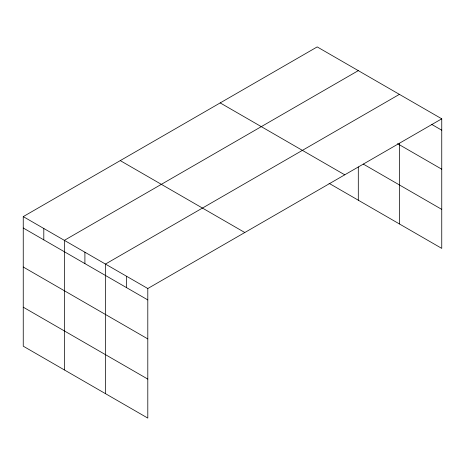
<?xml version="1.0" encoding="UTF-8"?>
<svg xmlns="http://www.w3.org/2000/svg" width="465" height="465" viewBox="0 0 465 465"><rect width="100%" height="100%" fill="white"/><g stroke="black" fill="none" stroke-linecap="round" stroke-linejoin="round"><path stroke-width="0.7" d="M23.25 216.614L147.8 288.521L147.8 418.093L23.25 346.187L23.25 216.614L317.2 46.907L441.75 118.813L441.75 248.386L329.034 183.309M358.3 70.633L64.35 240.347L64.35 369.919M399.406 94.36L105.45 264.074L105.45 393.646M147.8 288.521L441.75 118.813M431.787 124.451L441.75 130.206M397.534 143.679L441.75 169.202M363.287 164.081L441.75 209.384M220.195 102.91L344.745 174.817M120.255 160.611L244.805 232.517M23.25 228.007L147.8 299.913M23.25 267.009L147.8 338.915M23.25 307.191L147.8 379.097M399.406 143.313L399.406 223.938M358.3 166.987L358.3 200.206M126.625 276.297L126.625 287.69M84.903 252.21L84.903 263.603M43.803 228.478L43.803 239.87"/></g></svg>
